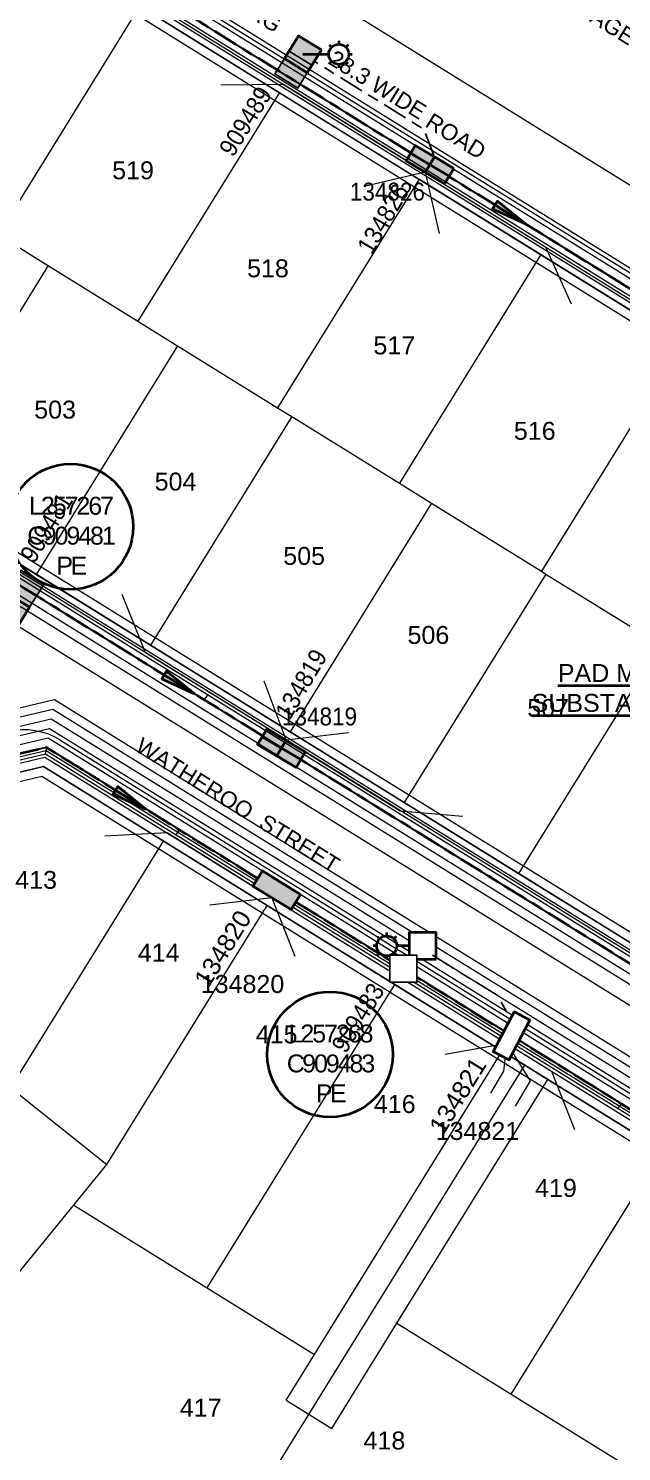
# Model space of a CAD drawing. Header units: metres. Extents: x 0 to 309348, y 0 to 6272736.
# Drawn here: x 308885.4 to 308951.7, y 6271867.9 to 6272026.7 of the extents above; entities that cross this region are included whole.
import ezdxf
from ezdxf.enums import TextEntityAlignment as Align

# ---------------------------------------------------------------- set-up
doc = ezdxf.new("R2010")
doc.units = ezdxf.units.M
doc.linetypes.add('Cable Exist UG', pattern=[8.2, 4, -1.2, 1.8, -1.2])
doc.linetypes.add('DASHED', pattern=[0.75, 0.5, -0.25])
doc.layers.get('0').update_dxf_attribs({"color": 6})
for name, color, linetype, lineweight in [('_User Miscellaneous1', 30, 'Continuous', 13), ('_User_HV_Exist', 1, 'Continuous', 35), ('_User_LV_Exist', 5, 'Continuous', 35), ('Cadastre Developer_SP_NEW', 92, 'Continuous', 15), ('Cadastre Easements_SP_NEW', 52, 'DASHED', 15), ('Cadastre Roads_SP_NEW', 214, 'Continuous', 15)]:
    doc.layers.add(name, color=color, linetype=linetype, lineweight=lineweight)
doc.layers.add('_User Miscellaneous10', color=252, linetype='Continuous', lineweight=13, plot=False, transparency=0.85)
for name, color, linetype in [('Equip_SP_SL_EXT', 7, 'Continuous'), ('Services_SP_NEW_R4', 2, 'Continuous'), ('SupportsUG_SP_LV_EXT', 7, 'Continuous'), ('SupportsUG_SP_LV_NEW', 2, 'Continuous'), ('SupportsUG_SP_LV_SL_NEW', 2, 'Continuous')]:
    doc.layers.add(name, color=color, linetype=linetype)
doc.styles.add('ARIAL', font='arial.ttf', dxfattribs={"height": 2})
doc.styles.add('COLUMN_LABEL', font='arial.ttf', dxfattribs={"height": 2})
doc.styles.add('iecARIAL', font='arial.ttf', dxfattribs={"height": 2})
doc.styles.add('POLE_LABEL', font='arial.ttf', dxfattribs={"height": 2})
doc.styles.add('SL_LABEL', font='arial.ttf', dxfattribs={"height": 2})
doc.styles.get("Standard").update_dxf_attribs({"font": 'arial.ttf'})
doc.linetypes.add('IE Trench HV', pattern='A,5,-0.2,["/",Standard,S=2,R=0,X=0.5,Y=-1],-2', length=7.2)

# ---------------------------------------------------------------- blocks, each defined once
blk = doc.blocks.new('SL_LANTERN_NEW')
at = {"flags": 9}
for tag, p in [('LANTNUMBER', (-1.4, 2.6)), ('LOUTREACH', (-1.4, 2.2)), ('LOUTREACHVOCAB', (-1.4, 2)), ('LRATECODE', (-1.4, 1.8)), ('LREMOVE', (-1.4, 1.6)), ('LREPLACE', (-1.4, 1.4)), ('LTYPE', (-1.4, 1.2)), ('LTYPEVOCAB', (-1.4, 1)), ('LEGEND', (-1.4, 0.8)), ('SUBURB', (-1.4, 0.6)), ('STREETNAME', (-1.4, 0.4)), ('LOCATION', (-1.4, 0.2)), ('LNEW', (-6.4, 0)), ('LMASTVOCAB', (-6.2, 0)), ('LMAST', (-6, 0)), ('LLAMPVOCAB', (-5.8, 0)), ('LLAMP', (-5.6, 0)), ('LEXIST', (-5.4, 0)), ('LCHARGE3PERCENT', (-5.2, 0)), ('LCHARGE3', (-5, 0)), ('LCHARGE2PERCENT', (-4.8, 0)), ('LCHARGE2', (-4.6, 0)), ('LCHARGE1PERCENT', (-4.4, 0)), ('LCHARGE1', (-4.2, 0)), ('LCATEGORY', (-4, 0)), ('LBRACKETVOCAB', (-3.8, 0)), ('LBRACKET', (-3.6, 0)), ('LKINGHEIGHT', (-3.4, 0)), ('CREPLACE', (-3.2, 0)), ('CREMOVE', (-3, 0)), ('CNUMBER', (-2.8, 0)), ('CNEW', (-2.6, 0)), ('CEXIST', (-2.4, 0)), ('USAGE', (-2.2, 0)), ('STATE', (-2, 0)), ('OWNED_BY', (-1.8, 0)), ('ORIENTATION', (-1.6, 0)), ('OPERATING_VOLTAGE', (-1.4, 0)), ('MAINTAINED_BY', (-1.4, -0.66)), ('NOTES', (-1.4, 0)), ('NO_PHASES', (-1.2, 0)), ('LANTERN_TYPE', (-1, 0)), ('LANTERN_PURPOSE', (-0.8, 0)), ('CONTROL_TYPE', (-0.6, 0)), ('CONSTRUCTED_VOLTAGE', (-0.4, 0))]:
    blk.add_attdef(tag, text='', height=0.2, rotation=270, dxfattribs=at).set_placement(p, align=Align.MIDDLE_LEFT)
at = {"style": 'SL_LABEL', "flags": 8}
blk.add_attdef('ASSET_NUM', text='', height=1, dxfattribs=at).set_placement((7, 1), align=Align.MIDDLE_LEFT)
for tag, p, height, flags in [('OPERATED_BY', (-1.4, -0.41), 0.2, 9), ('Z', (0, 0), 0.001, 1)]:
    blk.add_attdef(tag, p, '', height=height, rotation=270, dxfattribs=dict(flags=flags))
at = {"style": 'SL_LABEL', "flags": 9}
blk.add_attdef('STREET_CODE', text='', height=0.001, rotation=270, dxfattribs=at).set_placement((0, 0), align=Align.MIDDLE_LEFT)
at = {"flags": 8}
blk.add_attdef('LNUMBER', text='', height=1, dxfattribs=at).set_placement((7, -1), align=Align.MIDDLE_LEFT)
blk.add_wipeout([(5.69, 0), (5.06, -1.06), (4, -1.69), (2.94, -1.06), (2.31, 0), (2.94, 1.06), (4, 1.69), (5.06, 1.06)])
for p, q in [((0, 0), (2.88, 0)), ((2.94, 1.06), (3.2, 0.8)), ((4, 1.5), (4, 1.12)), ((5.06, 1.06), (4.8, 0.8)), ((2.94, -1.06), (3.2, -0.8)), ((4, -1.12), (4, -1.5)), ((5.06, -1.06), (4.8, -0.8)), ((5.13, 0), (5.5, 0))]:
    blk.add_line(p, q)
blk.add_circle((4, 0), 1.12)
blk = doc.blocks.new('PILLAR_NEW')
at = {"width": 0.9}
blk.add_attdef('ASSET_NUM', text='', height=2, dxfattribs=at).set_placement((4, 2), align=Align.MIDDLE_LEFT)
for tag, p, flags in [('SUBURB', (-2, 0), 1), ('STREETNAME', (-1.8, 0), 9), ('PARENT', (-1.6, 0), 9), ('NOTES', (-1.4, 0), 9), ('LOCATION', (-1.2, 0), 9), ('LEGEND', (-1, 0), 9), ('USAGE', (-0.8, 0), 9), ('SUPPORT_TYPE', (-0.6, 0), 9), ('STATE', (-0.4, 0), 9), ('OWNED_BY', (-0.2, 0), 9)]:
    blk.add_attdef(tag, p, '', height=0.2, rotation=270, dxfattribs=dict(flags=flags))
blk.add_wipeout([(1, 2.5), (1, -2.5), (-1, -2.5), (-1, 2.5)])
blk.add_lwpolyline([(-1, 2.5), (-1, -1.25), (-1, 1.25), (-1, -2.5), (1, -2.5), (1, 2.5)], close=True)
blk = doc.blocks.new('*U372')
at = {"width": 0.9}
blk.add_attdef('ASSET_NUM', text='', height=2, dxfattribs=at).set_placement((4, 2), align=Align.MIDDLE_LEFT)
for tag, p, flags in [('SUBURB', (-2, 0), 1), ('STREETNAME', (-1.8, 0), 9), ('PARENT', (-1.6, 0), 9), ('NOTES', (-1.4, 0), 9), ('LOCATION', (-1.2, 0), 9), ('LEGEND', (-1, 0), 9), ('USAGE', (-0.8, 0), 9), ('SUPPORT_TYPE', (-0.6, 0), 9), ('STATE', (-0.4, 0), 9), ('OWNED_BY', (-0.2, 0), 9)]:
    blk.add_attdef(tag, p, '', height=0.2, rotation=270, dxfattribs=dict(flags=flags))
blk.add_wipeout([(2.42, -1.18), (-2.57, -0.82), (-2.42, 1.18), (2.57, 0.82)])
at = {"layer": 'SupportsUG_SP_LV_EXT'}
h = blk.add_hatch(color=256, dxfattribs=at)
h.dxf.hatch_style = 1
h.paths.add_polyline_path([(2.57, 0.82), (-1.17, 1.09), (1.32, 0.91), (-2.42, 1.18), (-2.57, -0.82), (2.42, -1.18)])
blk.add_lwpolyline([(2.57, 0.82), (-1.17, 1.09), (1.32, 0.91), (-2.42, 1.18), (-2.57, -0.82), (2.42, -1.18)], close=True)
blk = doc.blocks.new('*U279')
at = {"width": 0.9, "flags": 8}
blk.add_attdef('ASSET_NUM', text='', height=2, dxfattribs=at).set_placement((4, 2), align=Align.MIDDLE_LEFT)
at = {"ltscale": 10}
blk.add_wipeout([(-1.5, -1.5), (-1.5, 1.5), (1.5, 1.5), (1.5, -1.5)], dxfattribs=at)
blk.add_lwpolyline([(-1.5, 1.5), (-1.5, -1.5), (1.5, -1.5), (1.5, 1.5)], close=True)
at = {"flags": 1}
blk.add_attdef('Z', (-2.35, -1.81), '', height=0.2, rotation=270, dxfattribs=at)
at = {"flags": 9}
for tag, p in [('NOTES', (-2, -1.81)), ('SUBURB', (-1.8, -1.81)), ('STREETNAME', (-1.6, -1.81)), ('LOCATION', (-1.4, -1.81)), ('LEGEND', (-1.2, -1.81)), ('USAGE', (-1, -1.81)), ('STATE', (-0.8, -1.81)), ('OWNED_BY', (-0.6, -1.81)), ('COLUMN_TYPE', (-0.4, -1.81)), ('STREET_CODE', (-0.2, -1.81)), ('STRUCTURE_PLANT_NUMBER', (0.03, -1.81))]:
    blk.add_attdef(tag, text='', height=0.2, rotation=270, dxfattribs=at).set_placement(p, align=Align.MIDDLE_LEFT)
blk = doc.blocks.new('PILLAR_EXT')
blk.add_hatch(color=256).paths.add_polyline_path([(2.5, -1), (2.5, 1), (-2.5, 1), (-2.5, -1)])
for p, q in [((2.5, 0), (-2.5, 0)), ((0, -1), (0, 1))]:
    blk.add_line(p, q)
at = {"ltscale": 10}
blk.add_line((-2.5, 0), (2.5, 0), dxfattribs=at)
blk.add_lwpolyline([(2.5, 1), (1.25, 1), (-1.25, 1), (-2.5, 1), (-2.5, -1), (2.5, -1)], close=True)
for tag, p, flags in [('STREETNAME', (0, 1.8), 9), ('SUBURB', (0, 2), 1), ('PARENT', (0, 1.6), 9), ('SUPPORT_TYPE', (0, 0.6), 9), ('OWNED_BY', (0, 0.2), 9), ('LOCATION', (0, 1.2), 9), ('LEGEND', (0, 1), 9), ('USAGE', (0, 0.8), 9), ('NOTES', (0, 1.4), 9), ('STATE', (0, 0.4), 9)]:
    blk.add_attdef(tag, p, '', height=0.2, rotation=180, dxfattribs=dict(flags=flags))
at = {"width": 0.9, "flags": 8}
blk.add_attdef('ASSET_NUM', text='', height=2, rotation=270, dxfattribs=at).set_placement((2, -4), align=Align.MIDDLE_LEFT)
blk = doc.blocks.new('COLUMN_EXT')
blk.add_hatch(color=256).paths.add_polyline_path([(1.5, -1.5), (1.5, 1.5), (-1.5, 1.5), (-1.5, -1.5)])
blk.add_lwpolyline([(1.5, 1.5), (-1.5, 1.5), (-1.5, -1.5), (1.5, -1.5)], close=True)
at = {"flags": 9}
for tag, p in [('STREETNAME', (-1.81, 1.6)), ('SUBURB', (-1.81, 1.8)), ('NOTES', (-1.81, 2)), ('COLUMN_TYPE', (-1.81, 0.4)), ('OWNED_BY', (-1.81, 0.6)), ('LOCATION', (-1.81, 1.4)), ('LEGEND', (-1.81, 1.2)), ('USAGE', (-1.81, 1)), ('STATE', (-1.81, 0.8))]:
    blk.add_attdef(tag, text='', height=0.2, rotation=180, dxfattribs=at).set_placement(p, align=Align.MIDDLE_LEFT)
at = {"flags": 1}
blk.add_attdef('Z', (-1.81, 2.35), '', height=0.2, rotation=180, dxfattribs=at)
at = {"flags": 9}
for tag, style, p in [('STRUCTURE_PLANT_NUMBER', 'POLE_LABEL', (-1.81, -0.03)), ('STREET_CODE', 'COLUMN_LABEL', (-1.81, 0.2))]:
    blk.add_attdef(tag, text='', height=0.2, rotation=180, dxfattribs=dict(at, style=style)).set_placement(p, align=Align.MIDDLE_LEFT)
at = {"style": 'COLUMN_LABEL', "width": 0.9, "flags": 8}
blk.add_attdef('ASSET_NUM', text='', height=2, rotation=270, dxfattribs=at).set_placement((2, -4), align=Align.MIDDLE_LEFT)
blk = doc.blocks.new('ARROW')
h = blk.add_hatch(color=256)
h.dxf.hatch_style = 1
h.paths.add_polyline_path([(-4, 0), (0, -0.5), (0, 0.5)])
blk.add_line((-0.5, 0), (-4, 0))
at = {"flags": 128}
blk.add_lwpolyline([(-4, 0), (0, -0.5), (0, 0.5)], close=True, dxfattribs=at)
blk.add_circle((0, 0), 0.0001)

msp = doc.modelspace()

# ---------------------------------------------------------------- linework, layer by layer
at = {"layer": '_User Miscellaneous1', "ltscale": 0.75}
for p, q in [((308877.92782, 6272043.93581), (308969.8205, 6271987.02165)), ((308877.54871, 6272043.32371), (308969.44136, 6271986.40956)), ((308905.05019, 6271951.71951), (308878.37916, 6271968.24196)), ((308905.42936, 6271952.33158), (308878.75833, 6271968.85403)), ((308905.05019, 6271951.71951), (308905.23978, 6271952.02555)), ((308905.42936, 6271952.33158), (308905.23978, 6271952.02555)), ((308957.28112, 6271920.20992), (308905.42936, 6271952.33158)), ((308956.90195, 6271919.59785), (308905.05019, 6271951.71951)), ((308880.30351, 6271944.8327), (308887.47172, 6271946.51691)), ((308880.75852, 6271944.2), (308887.34608, 6271945.74779)), ((308887.34608, 6271945.74779), (308887.4089, 6271946.13235)), ((308887.34608, 6271945.74779), (308901.92615, 6271936.71558)), ((308887.47172, 6271946.51691), (308887.4089, 6271946.13235)), ((308887.47172, 6271946.51691), (308902.30514, 6271937.32775)), ((308901.92615, 6271936.71558), (308902.11565, 6271937.02166)), ((308901.92615, 6271936.71558), (308951.27011, 6271906.18687)), ((308902.30514, 6271937.32775), (308902.11565, 6271937.02166)), ((308902.30514, 6271937.32775), (308951.6495, 6271906.79881)), ((308951.27011, 6271906.18687), (308951.4598, 6271906.49284)), ((308951.27011, 6271906.18687), (308973.23023, 6271892.54339)), ((308951.6495, 6271906.79881), (308951.4598, 6271906.49284)), ((308951.6495, 6271906.79881), (308973.60279, 6271893.15956))]:
    msp.add_line(p, q, dxfattribs=at)
at = {"layer": '_User Miscellaneous10', "flags": 128}
for points in [[(308927.60349, 6272011.92776), (308913.92735, 6272020.39999), (308906.92758, 6272020.34316)], [(308929.72873, 6272010.61119), (308922.90708, 6272009.04114)], [(308929.72873, 6272010.61119), (308931.29878, 6272003.78954)], [(308931.85397, 6272009.29462), (308943.14994, 6272002.29689), (308946.04374, 6271995.92304)], [(308912.08118, 6271948.6108), (308898.52271, 6271957.01014), (308895.92003, 6271963.5083)], [(308914.20642, 6271947.29423), (308911.76333, 6271953.85406)], [(308914.20642, 6271947.29423), (308921.15751, 6271948.12032)], [(308916.33166, 6271945.97767), (308926.95126, 6271939.39893), (308933.92497, 6271938.79281)]]:
    msp.add_lwpolyline(points, dxfattribs=at)
at = {"layer": '_User Miscellaneous10', "linetype": 'IE Trench HV', "ltscale": 0.7, "flags": 128}
for points in [[(308987.68786, 6271973.52974), (308929.04819, 6272009.85644)], [(308914.64326, 6271948.19995), (308859.09794, 6271982.60973)]]:
    msp.add_lwpolyline(points, dxfattribs=at)
at = {"layer": '_User_LV_Exist', "linetype": 'Cable Exist UG', "ltscale": 0.7, "flags": 128}
for points in [[(308986.76979, 6271976.45115), (308932.3806, 6272010.14472)], [(308911.55455, 6271947.7607), (308872.92138, 6271971.69358)], [(308978.10898, 6271890.43815), (308974.68336, 6271892.41958), (308941.4999, 6271912.9764)]]:
    msp.add_lwpolyline(points, dxfattribs=at)
msp.add_lwpolyline([(308911.0305, 6271931.8519), (308887.46125, 6271946.45282), (308880.34143, 6271944.77997), (308871.87822, 6271931.11841, -0.088796425), (308858.74943, 6271916.50094)], format="xyb", dxfattribs=at)
at = {"layer": '_User_LV_Exist', "linetype": 'Continuous'}
msp.add_circle((308890.13874, 6271971.08115), 7, dxfattribs=at)
at = {"layer": 'Cadastre Developer_SP_NEW', "ltscale": 15, "transparency": 33554687}
for p, q in [((308897.86664, 6272029.17311), (308882.06784, 6272003.67021)), ((308913.45742, 6272019.51478), (308897.65862, 6271994.01188)), ((308913.45742, 6272019.51478), (308929.04819, 6272009.85644)), ((308929.04819, 6272009.85644), (308913.24939, 6271984.35354)), ((308929.04819, 6272009.85644), (308942.64974, 6272001.43042)), ((308825.02698, 6272003.71637), (308886.30104, 6271965.75768)), ((308882.06784, 6272003.67021), (308886.50906, 6272000.91892)), ((308942.64974, 6272001.43042), (308926.85094, 6271975.92752)), ((308887.64819, 6272000.21324), (308871.84939, 6271974.71034)), ((308886.50906, 6272000.91892), (308897.65862, 6271994.01188)), ((308897.65862, 6271994.01188), (308902.09984, 6271991.26058)), ((308958.49554, 6271991.6141), (308942.69674, 6271966.1112)), ((308902.09984, 6271991.26058), (308886.30104, 6271965.75768)), ((308902.09984, 6271991.26058), (308913.24939, 6271984.35354)), ((308913.24939, 6271984.35354), (308914.85129, 6271983.36118)), ((308914.85129, 6271983.36118), (308899.05249, 6271957.85828)), ((308914.85129, 6271983.36118), (308926.85094, 6271975.92752)), ((308926.85094, 6271975.92752), (308930.44206, 6271973.70285)), ((308930.44206, 6271973.70285), (308914.64326, 6271948.19995)), ((308930.44206, 6271973.70285), (308942.69674, 6271966.1112)), ((308942.69674, 6271966.1112), (308943.19351, 6271965.80345)), ((308886.30104, 6271965.75768), (308899.05249, 6271957.85828)), ((308943.19351, 6271965.80345), (308927.39471, 6271940.30055)), ((308943.19351, 6271965.80345), (308955.94496, 6271957.90405)), ((308955.94496, 6271957.90405), (308940.14616, 6271932.40115)), ((308914.64326, 6271948.19995), (308927.39471, 6271940.30055)), ((308940.14616, 6271932.40115), (308955.73694, 6271922.74282)), ((308956.17344, 6271901.53362), (308943.42199, 6271909.43302)), ((308939.32139, 6271874.33052), (308956.17344, 6271901.53362)), ((308939.32139, 6271874.33052), (308952.07284, 6271866.43112))]:
    msp.add_line(p, q, dxfattribs=at)
at = {"layer": 'Cadastre Developer_SP_NEW', "transparency": 33554687}
for p, q in [((308897.86664, 6272029.17311), (308913.45742, 6272019.51478)), ((308942.64974, 6272001.43042), (308958.49554, 6271991.6141)), ((308899.05249, 6271957.85828), (308914.64326, 6271948.19995)), ((308881.60535, 6271943.02247), (308887.11224, 6271944.31635)), ((308900.51642, 6271936.0126), (308887.11224, 6271944.31635)), ((308927.39471, 6271940.30055), (308940.14616, 6271932.40115)), ((308883.47077, 6271908.49699), (308900.51642, 6271936.0126)), ((308912.10249, 6271928.83514), (308900.51642, 6271936.0126)), ((308894.19719, 6271899.93185), (308912.10249, 6271928.83514)), ((308905.40185, 6271886.17289), (308926.35936, 6271920.00315)), ((308938.32141, 6271912.59278), (308926.35936, 6271920.00315)), ((308917.3639, 6271878.76252), (308938.32141, 6271912.59278)), ((308940.8717, 6271911.0129), (308938.32141, 6271912.59278)), ((308922.96639, 6271882.10961), (308940.8717, 6271911.0129)), ((308943.42199, 6271909.43302), (308940.8717, 6271911.0129)), ((308926.56994, 6271882.22992), (308943.42199, 6271909.43302)), ((308883.47077, 6271908.49699), (308894.19719, 6271899.93185)), ((308880.67048, 6271883.36992), (308894.19719, 6271899.93185)), ((308890.49967, 6271895.40465), (308917.3639, 6271878.76252)), ((308908.10968, 6271858.12745), (308922.96639, 6271882.10961)), ((308926.56994, 6271882.22992), (308939.32139, 6271874.33052))]:
    msp.add_line(p, q, dxfattribs=at)
at = {"layer": 'Cadastre Developer_SP_NEW', "ltscale": 5, "transparency": 33554687}
for p, q in [((308919.30472, 6271870.50218), (308926.56994, 6271882.22992)), ((308914.20414, 6271873.66194), (308917.3639, 6271878.76252)), ((308914.20414, 6271873.66194), (308919.30472, 6271870.50218))]:
    msp.add_line(p, q, dxfattribs=at)
at = {"layer": 'Cadastre Roads_SP_NEW', "color": 4, "linetype": 'Continuous', "ltscale": 2, "transparency": 33554495}
msp.add_line((308881.60535, 6271943.02247), (308887.11224, 6271944.31635), dxfattribs=at)
msp.add_arc((308885.00538, 6271940.91666), 7.5, 58.2221889, 148.2221889, dxfattribs=at)

# ---------------------------------------------------------------- block references
at = {"layer": '_User_LV_Exist', "ltscale": 0.75}
ref = msp.add_blockref('PILLAR_EXT', (308930.25536, 6272011.46129), dxfattribs=dict(at, rotation=329.3822980103706))
ref.add_attrib('ASSET_NUM', '134826', dxfattribs={"layer": '0', "height": 2, "width": 0.9}).set_placement((308921.31705, 6272008.45466), align=Align.MIDDLE_LEFT)
for name, p, rotation in [('ARROW', (308937.52207, 6272006.9597), 148.2221888891156), ('COLUMN_EXT', (308883.51355, 6271961.60282), 328.2221889049868), ('ARROW', (308900.5912, 6271954.55246), 148.2221888891156), ('ARROW', (308895.16141, 6271941.68265), 148.2221888891156)]:
    msp.add_blockref(name, p, dxfattribs=dict(at, rotation=rotation))
ref = msp.add_blockref('PILLAR_EXT', (308913.68336, 6271946.37135), dxfattribs=dict(at, rotation=329.3822980103706))
ref.add_attrib('ASSET_NUM', '134819', dxfattribs={"layer": '0', "height": 2, "width": 0.9}).set_placement((308913.73989, 6271949.9121), align=Align.MIDDLE_LEFT)
at = {"layer": 'Equip_SP_SL_EXT', "ltscale": 0.75}
ref = msp.add_blockref('COLUMN_EXT', (308885.09343, 6271964.15311), dxfattribs=dict(at, rotation=328.2221889049868))
ref.add_attrib('ASSET_NUM', '909481', dxfattribs={"layer": '0', "height": 2, "rotation": 58.2221889, "style": 'COLUMN_LABEL', "width": 0.9}).set_placement((308885.24163, 6271967.41451), align=Align.MIDDLE_LEFT)
at = {"layer": 'SupportsUG_SP_LV_EXT', "ltscale": 0.75}
ref = msp.add_blockref('PILLAR_EXT', (308930.25536, 6272011.46129), dxfattribs=dict(at, rotation=329.3822980103706))
ref.add_attrib('ASSET_NUM', '134826', dxfattribs={"layer": '0', "height": 2, "rotation": 59.382298, "width": 0.9}).set_placement((308922.89063, 6272001.81521), align=Align.MIDDLE_LEFT)
ref = msp.add_blockref('PILLAR_EXT', (308913.68336, 6271946.37135), dxfattribs=dict(at, rotation=329.3822980103706))
ref.add_attrib('ASSET_NUM', '134819', dxfattribs={"layer": '0', "height": 2, "rotation": 59.382298, "width": 0.9}).set_placement((308913.73989, 6271949.9121), align=Align.MIDDLE_LEFT)

# ---------------------------------------------------------------- texts
at = {"layer": '_User Miscellaneous10', "color": 128, "ltscale": 20, "style": 'ARIAL'}
for s, p in [('(MANAGED ECOLOGICAL ZONE WITHIN ROAD RESERVE)', (308972.00749, 6272012.59746)), ('WATHEROO  STREET', (308908.34143, 6271939.25775))]:
    msp.add_text(s, height=1.8, rotation=328.2221889, dxfattribs=at).set_placement(p, align=Align.CENTER)
at = {"layer": '_User Miscellaneous10', "style": 'ARIAL'}
for s, p in [('519', (308897.11848, 6272010.83256)), ('518', (308912.17631, 6271999.90022)), ('517', (308926.2817, 6271991.2999)), ('503', (308888.41937, 6271984.14054)), ('516', (308941.96052, 6271981.77112)), ('504', (308901.86248, 6271976.11688)), ('505', (308916.22057, 6271967.82272)), ('506', (308930.09256, 6271959.00519)), ('507', (308943.46008, 6271950.85831)), ('413', (308886.29737, 6271931.68831)), ('414', (308899.97947, 6271923.56252)), ('415', (308913.14771, 6271914.446)), ('416', (308926.331, 6271906.68475)), ('419', (308944.32599, 6271897.32783)), ('417', (308904.66948, 6271872.80579)), ('418', (308925.17825, 6271869.15532))]:
    msp.add_text(s, height=2, dxfattribs=at).set_placement(p, align=Align.MIDDLE_CENTER)
at = {"layer": '_User_HV_Exist', "ltscale": 0.75, "insert": (308940.57598, 6271955.76249), "char_height": 2, "attachment_point": 1}
msp.add_mtext_dynamic_manual_height_columns('\\pi3.9635;{\\LPAD MOUNTED \\P\\pi1.031;SUBSTATION 34217}', width=28.2080465, gutter_width=12.5, heights=[0], dxfattribs=at)
at = {"layer": '_User_LV_Exist', "char_height": 2, "width": 11.3087193, "attachment_point": 5}
for s, insert in [('{\\T0.8;L257267\\PC909481\\PPE}', (308890.13874, 6271970.08115)), ('{\\T0.8;L257268\\PC909483\\PPE}', (308919.10263, 6271911.21501))]:
    msp.add_mtext(s, dxfattribs=dict(at, insert=insert))

# ---------------------------------------------------------------- next in the draw order: block references
at = {"layer": '_User_LV_Exist', "color": 2, "linetype": 'IE Trench HV', "ltscale": 0.75}
msp.add_blockref('SL_LANTERN_NEW', (308916.08356, 6272023.76959), dxfattribs=at)
at = {"layer": '_User_LV_Exist', "color": 2, "linetype": 'IE Trench HV', "ltscale": 0.75, "rotation": 180}
msp.add_blockref('SL_LANTERN_NEW', (308929.44127, 6271924.32852), dxfattribs=at)

# ---------------------------------------------------------------- next in the draw order: linework, layer by layer
at = {"layer": '_User Miscellaneous10', "flags": 128}
for points in [[(308899.20063, 6272060.18509), (308875.25525, 6272042.00431), (309012.68734, 6271956.86647), (309014.66188, 6271951.56658, 0.043179396), (309012.56785, 6271940.16001), (309010.95729, 6271923.30288), (309008.97899, 6271902.59662), (309005.24894, 6271899.51716, -0.117917011), (308983.53033, 6271906.70142), (308936.03499, 6271936.12432), (308895.88063, 6271960.99956), (308825.77119, 6272004.43167)], [(308899.80534, 6272059.38864), (308877.0191, 6272042.08796), (309013.50493, 6271957.53632), (309015.71212, 6271951.61196, 0.044395407), (309013.56332, 6271940.0649), (309011.95276, 6271923.20777), (309009.93506, 6271902.08918), (309005.57276, 6271898.48774, -0.119987591), (308983.00406, 6271905.85111), (308935.50836, 6271935.27423), (308895.354, 6271960.14946), (308825.82868, 6272003.21972)], [(308900.41005, 6272058.5922), (308878.78295, 6272042.1716), (309014.32251, 6271958.20617), (309016.76332, 6271951.65478, 0.045640388), (309014.55878, 6271939.96979), (309012.94823, 6271923.11266), (309010.89113, 6271901.58173), (309005.90019, 6271897.4613, -0.121994891), (308982.47779, 6271905.00079), (308934.98173, 6271934.42413), (308894.82738, 6271959.29936), (308825.88616, 6272002.00777)], [(308901.01476, 6272057.79575), (308880.54681, 6272042.25525), (309015.1401, 6271958.87602), (309017.81548, 6271951.695, 0.046915512), (309015.55425, 6271939.87468), (309013.9437, 6271923.01755), (309011.84721, 6271901.07429), (309006.2311, 6271896.43774, -0.123942101), (308981.95152, 6271904.15047), (308934.45511, 6271933.57403), (308894.30075, 6271958.44927), (308825.94364, 6272000.79583)], [(308901.61947, 6272056.99931), (308882.31066, 6272042.3389), (309015.95768, 6271959.54587), (309018.86864, 6271951.73254, 0.04822202), (309016.54972, 6271939.77957), (309014.93916, 6271922.92244), (309012.80328, 6271900.56684), (309006.56538, 6271895.41695, -0.125832188), (308981.42524, 6271903.30015), (308933.92848, 6271932.72394), (308893.77412, 6271957.59917), (308826.00113, 6271999.58388)], [(308902.22418, 6272056.20286), (308884.07452, 6272042.42254), (309016.77527, 6271960.21572), (309019.92283, 6271951.76733, 0.049561225), (309017.54518, 6271939.68446), (309015.93463, 6271922.82733), (309013.75935, 6271900.0594), (309006.90291, 6271894.39885, -0.127667918), (308980.89897, 6271902.44984), (308933.40185, 6271931.87384), (308893.2475, 6271956.74907), (308826.05861, 6271998.37193)], [(309003.82238, 6271880.77392), (309007.46391, 6271876.22443), (309001.98989, 6271818.92964), (308997.64696, 6271815.49429), (308926.74785, 6271825.27284), (308911.09602, 6271827.43157), (308878.40548, 6271831.94032), (308860.82043, 6271834.36569, -0.201323078), (308833.0241, 6271850.47456), (308814.25124, 6271875.263), (308815.02508, 6271880.86667), (308857.94819, 6271913.37334, 0.098716895), (308873.5778, 6271930.06416), (308881.60535, 6271943.02247), (308887.11224, 6271944.31635), (308912.10249, 6271928.83514), (308938.32141, 6271912.59278), (308968.92489, 6271893.63422), (308973.6301, 6271890.71938, 0.118658422), (309003.82238, 6271880.77392)]]:
    msp.add_lwpolyline(points, format="xyb", dxfattribs=at)
at = {"layer": '_User Miscellaneous10', "color": 4, "flags": 128}
msp.add_lwpolyline([(308900.22864, 6272058.83113), (308878.2538, 6272042.14651), (309014.07724, 6271958.00521), (309016.44786, 6271951.64221, 0.045263783), (309014.26014, 6271939.99833), (309012.64959, 6271923.14119), (309010.60431, 6271901.73397), (309005.80159, 6271897.76893, -0.121399151), (308982.63567, 6271905.25588), (308935.13972, 6271934.67916), (308894.98536, 6271959.55439), (308825.86892, 6272002.37136)], format="xyb", dxfattribs=at)
at = {"layer": '_User Miscellaneous10', "flags": 128}
for points in [[(309007.34081, 6271887.58005), (309014.70206, 6271878.3834), (309008.6742, 6271815.29183), (308999.64815, 6271808.15201), (308925.79145, 6271818.33848), (308910.13962, 6271820.49722), (308877.44908, 6271825.00597), (308859.89455, 6271827.42712, -0.201144504), (308827.44401, 6271846.24814), (308806.92041, 6271873.34833), (308808.48753, 6271884.69648), (308853.7991, 6271919.01199, 0.099142274), (308867.62932, 6271933.75409), (308877.18162, 6271949.17371), (308888.33378, 6271951.79398), (308915.78888, 6271934.78582), (308942.0078, 6271918.54345), (308972.61128, 6271899.58489), (308977.31649, 6271896.67006, 0.130955396)], [(309006.84612, 6271886.59782), (309013.66803, 6271878.07498), (309007.7193, 6271815.81152), (308999.36226, 6271809.20091), (308925.92808, 6271819.32911), (308910.27624, 6271821.48784), (308877.58571, 6271825.99659), (308860.02696, 6271828.41833, -0.201167575), (308828.24117, 6271846.85191), (308807.96767, 6271873.62186), (308809.42146, 6271884.14937), (308854.39152, 6271918.20623, 0.09907633), (308868.47909, 6271933.22694), (308877.81358, 6271948.29496), (308888.15927, 6271950.72575), (308915.26225, 6271933.93572), (308941.48117, 6271917.69336), (308972.08465, 6271898.7348), (308976.78986, 6271895.81997, 0.129060645)], [(309005.84851, 6271884.64365), (309011.59999, 6271877.45813), (309005.80949, 6271816.85089), (308998.7905, 6271811.2987), (308926.20133, 6271821.31035), (308910.5495, 6271823.46908), (308877.85896, 6271827.97783), (308860.29164, 6271830.40075, -0.201215977), (308829.83548, 6271848.05946), (308810.06219, 6271874.1689), (308811.28933, 6271883.05514), (308855.57668, 6271916.59497, 0.098949934), (308870.17865, 6271932.17266), (308879.07751, 6271946.53747), (308887.81026, 6271948.58929), (308914.209, 6271932.23553), (308940.42792, 6271915.99316), (308971.0314, 6271897.0346), (308975.73661, 6271894.11977, 0.125417029)], [(309005.34573, 6271883.67152), (309010.56597, 6271877.14971), (309004.85459, 6271817.37058), (308998.50461, 6271812.3476), (308926.33796, 6271822.30097), (308910.68613, 6271824.45971), (308877.99559, 6271828.96845), (308860.42391, 6271831.39198, -0.201241393), (308830.63263, 6271848.66324), (308811.10946, 6271874.44243), (308812.22327, 6271882.50802), (308856.16941, 6271915.78945, 0.098889317), (308871.02843, 6271931.64553), (308879.70947, 6271945.65872), (308887.63576, 6271947.52105), (308913.68237, 6271931.38543), (308939.90129, 6271915.14307), (308970.50477, 6271896.18451), (308975.20998, 6271893.26968, 0.123664074)], [(309004.8404, 6271882.70259), (309009.53195, 6271876.84128), (309003.89969, 6271817.89027), (308998.21873, 6271813.39649), (308926.47459, 6271823.2916), (308910.82276, 6271825.45033), (308878.13222, 6271829.95908), (308860.55614, 6271832.38321, -0.201267681), (308831.42979, 6271849.26701), (308812.15672, 6271874.71595), (308813.15721, 6271881.9609), (308856.76224, 6271914.98401, 0.098830318), (308871.87822, 6271931.11841), (308880.34143, 6271944.77997), (308887.46125, 6271946.45282), (308913.15574, 6271930.53533), (308939.37466, 6271914.29297), (308969.97814, 6271895.33441), (308974.68336, 6271892.41958, 0.121954483)], [(309004.3326, 6271881.73674), (309008.49793, 6271876.53286), (309002.94479, 6271818.40995), (308997.93285, 6271814.44539), (308926.61122, 6271824.28222), (308910.95939, 6271826.44095), (308878.26885, 6271830.9497), (308860.68831, 6271833.37444, -0.201294891), (308832.22694, 6271849.87079), (308813.20398, 6271874.98947), (308814.09114, 6271881.41379), (308857.35517, 6271914.17864, 0.098772866), (308872.72801, 6271930.59128), (308880.97339, 6271943.90122), (308887.28675, 6271945.38459), (308912.62912, 6271929.68524), (308938.84804, 6271913.44287), (308969.45152, 6271894.48431), (308974.15673, 6271891.56948, 0.120286488)], [(309003.30947, 6271879.81445), (309006.42989, 6271875.91601), (309001.03498, 6271819.44932), (308997.36108, 6271816.54318), (308941.74381, 6271824.21403), (308895.38269, 6271830.60826), (308860.95249, 6271835.35694, -0.201352345), (308833.82125, 6271851.07834), (308826.50591, 6271860.73781), (308823.86289, 6271864.22777), (308815.2985, 6271875.53652), (308815.95902, 6271880.31956), (308847.43665, 6271904.1583), (308858.54249, 6271912.56901, 0.051126502), (308867.87381, 6271920.86565, 0.046315271), (308874.4279, 6271929.53754), (308882.23731, 6271942.14373), (308886.93774, 6271943.24812), (308925.83274, 6271919.15305), (308955.64681, 6271900.68352), (308968.38663, 6271892.79133, 0.028038749), (308979.29063, 6271886.46287, 0.046222772), (308991.17237, 6271881.99673, 0.044403655)]]:
    msp.add_lwpolyline(points, format="xyb", close=True, dxfattribs=at)
at = {"layer": '_User Miscellaneous10', "color": 3, "flags": 128}
msp.add_lwpolyline([(309006.34866, 6271885.61905), (309012.63401, 6271877.76655), (309006.7644, 6271816.33121), (308999.07638, 6271810.2498), (308926.06471, 6271820.31973), (308910.41287, 6271822.47846), (308877.72234, 6271826.98721), (308860.15932, 6271829.40954, -0.201191386), (308829.03832, 6271847.45569), (308809.01493, 6271873.89538), (308810.3554, 6271883.60225), (308854.98405, 6271917.40056, 0.099012245), (308869.32887, 6271932.6998), (308878.44555, 6271947.41622), (308887.98477, 6271949.65752), (308914.73562, 6271933.08562), (308940.95454, 6271916.84326), (308971.55802, 6271897.8847), (308976.26324, 6271894.96987, 0.127215223)], format="xyb", close=True, dxfattribs=at)
at = {"layer": '_User Miscellaneous10', "color": 4, "flags": 128}
msp.add_lwpolyline([(309004.68832, 6271882.41251), (309009.22174, 6271876.74875), (309003.61322, 6271818.04617), (308998.13296, 6271813.71116), (308926.51558, 6271823.58878), (308910.86375, 6271825.74752), (308878.17321, 6271830.25626), (308860.59579, 6271832.68058, -0.201275745), (308831.66893, 6271849.44815), (308812.4709, 6271874.79801), (308813.43739, 6271881.79677), (308856.94011, 6271914.74239, 0.098812923), (308872.13316, 6271930.96027), (308880.53102, 6271944.51635), (308887.4089, 6271946.13235), (308912.99776, 6271930.2803), (308939.21668, 6271914.03794), (308969.82016, 6271895.07938), (308974.52537, 6271892.16455, 0.121449787)], format="xyb", close=True, dxfattribs=at)
at = {"layer": '_User_LV_Exist', "linetype": 'Cable Exist UG', "ltscale": 0.7, "flags": 128}
for points in [[(308928.13012, 6272012.77785), (308888.4476, 6272037.36079)], [(308965.34251, 6271914.43959), (308915.80504, 6271945.12757)], [(308937.24942, 6271915.60954), (308915.28099, 6271929.21877)]]:
    msp.add_lwpolyline(points, dxfattribs=at)
at = {"layer": 'Cadastre Developer_SP_NEW', "transparency": 33554687}
msp.add_line((308926.35936, 6271920.00315), (308912.10249, 6271928.83514), dxfattribs=at)
at = {"layer": 'Cadastre Roads_SP_NEW', "color": 4, "linetype": 'Continuous', "ltscale": 2, "transparency": 33554495}
for p, q in [((309018.63614, 6271968.23835), (308863.84814, 6272064.12802)), ((308859.47714, 6272057.07221), (309020.3354, 6271957.42209)), ((308979.8443, 6271900.75053), (308810.30393, 6272005.77913)), ((308888.95544, 6271947.29169), (308975.47341, 6271893.69465))]:
    msp.add_line(p, q, dxfattribs=at)
at = {"layer": 'Services_SP_NEW_R4', "color": 4, "linetype": 'Cable Exist UG', "ltscale": 0.7, "flags": 128}
msp.add_lwpolyline([(308930.78199, 6272012.31138), (308929.56433, 6272015.41838), (308917.3587, 6272022.97965)], dxfattribs=at)

# ---------------------------------------------------------------- next in the draw order: block references
at = {"layer": '_User_LV_Exist', "ltscale": 0.75, "rotation": 328.2221889049868}
msp.add_blockref('COLUMN_EXT', (308916.08356, 6272023.76959), dxfattribs=at)
at = {"layer": 'Equip_SP_SL_EXT', "ltscale": 0.75}
ref = msp.add_blockref('COLUMN_EXT', (308915.0303, 6272022.0694), dxfattribs=dict(at, rotation=328.2221889049868))
ref.add_attrib('ASSET_NUM', '909489', dxfattribs={"layer": '0', "height": 2, "rotation": 58.2221889, "style": 'COLUMN_LABEL', "width": 0.9}).set_placement((308907.45188, 6272012.73682), align=Align.MIDDLE_LEFT)

# ---------------------------------------------------------------- next in the draw order: texts
at = {"layer": '_User_HV_Exist', "ltscale": 20, "style": 'ARIAL'}
for s, p in [('BLADENSBURG                            ROAD', (308916.30097, 6272024.03574)), ('28.3 WIDE', (308923.93211, 6272019.61184))]:
    msp.add_text(s, height=1.8, rotation=328.2221889, dxfattribs=at).set_placement(p, align=Align.CENTER)

# ---------------------------------------------------------------- next in the draw order: block references
at = {"layer": 'SupportsUG_SP_LV_NEW'}
ref = msp.add_blockref('*U372', (308913.15574, 6271930.53533), dxfattribs=dict(at, rotation=332.3661401981362))
ref.add_attrib('ASSET_NUM', '134820', dxfattribs={"layer": '0', "height": 2, "rotation": 58.2221889, "style": 'iecARIAL'}).set_placement((308904.67867, 6271920.07085), align=Align.MIDDLE_LEFT)
ref = msp.add_blockref('PILLAR_NEW', (308939.37466, 6271914.29297), dxfattribs=dict(at, rotation=332.3661401981362))
ref.add_attrib('ASSET_NUM', '134821', dxfattribs={"layer": '0', "height": 2, "rotation": 58.2221889, "style": 'iecARIAL'}).set_placement((308930.90287, 6271903.67787), align=Align.MIDDLE_LEFT)

# ---------------------------------------------------------------- next in the draw order: linework, layer by layer
at = {"layer": '_User Miscellaneous10', "linetype": 'IE Trench HV', "ltscale": 0.7, "flags": 128}
for points in [[(308968.48839, 6271914.84342), (308914.64326, 6271948.19995)], [(308912.10249, 6271928.83514), (308887.11224, 6271944.31635), (308881.60535, 6271943.02247), (308878.09273, 6271937.3523), (308873.5778, 6271930.06416), (308871.15427, 6271926.4617), (308868.05389, 6271922.57089), (308865.04326, 6271919.3645), (308857.94819, 6271913.37334)], [(308938.32141, 6271912.59278), (308912.10249, 6271928.83514)], [(308979.73536, 6271887.35858), (308973.6301, 6271890.71938), (308964.17832, 6271896.57467), (308938.32141, 6271912.59278)]]:
    msp.add_lwpolyline(points, dxfattribs=at)
at = {"layer": '_User Miscellaneous10', "flags": 128}
for points in [[(308910.50388, 6271931.0018), (308900.94599, 6271936.92282), (308893.95487, 6271936.57032)], [(308912.62912, 6271929.68524), (308905.67607, 6271928.87584)], [(308912.62912, 6271929.68524), (308915.16527, 6271923.16083)], [(308938.84804, 6271913.44287), (308931.95761, 6271912.20917)], [(308938.84804, 6271913.44287), (308938.46118, 6271910.36641), (308937.03793, 6271907.9145)], [(308938.84804, 6271913.44287), (308941.45491, 6271909.28757), (308939.78627, 6271906.44335)], [(308940.97328, 6271912.12631), (308943.83356, 6271910.35439), (308946.4153, 6271903.84788)]]:
    msp.add_lwpolyline(points, dxfattribs=at)
at = {"layer": '_User_LV_Exist', "linetype": 'Continuous'}
msp.add_circle((308919.10263, 6271912.21501), 7, dxfattribs=at)

# ---------------------------------------------------------------- next in the draw order: block references
at = {"layer": '_User_LV_Exist', "ltscale": 0.7, "rotation": 180}
msp.add_blockref('*U279', (308929.44127, 6271924.32852), dxfattribs=at)
at = {"layer": 'Cadastre Easements_SP_NEW'}
ref = msp.add_blockref('*U372', (308913.15574, 6271930.53533), dxfattribs=dict(at, rotation=332.3661401981362))
ref.add_attrib('ASSET_NUM', '134820', dxfattribs={"layer": '0', "height": 2, "rotation": 58.2221889, "style": 'iecARIAL'}).set_placement((308904.67867, 6271920.07085), align=Align.MIDDLE_LEFT)

# ---------------------------------------------------------------- next in the draw order: linework, layer by layer
at = {"layer": 'Services_SP_NEW_R4', "color": 4, "linetype": 'Cable Exist UG', "ltscale": 0.7, "flags": 128}
msp.add_lwpolyline([(308930.55843, 6271923.28355), (308937.7619, 6271918.82107), (308939.90129, 6271915.14307)], dxfattribs=at)

# ---------------------------------------------------------------- next in the draw order: block references
at = {"layer": '_User_LV_Exist'}
ref = msp.add_blockref('*U372', (308913.15574, 6271930.53533), dxfattribs=dict(at, rotation=332.3661401981362))
ref.add_attrib('ASSET_NUM', '134820', dxfattribs={"layer": '0', "height": 2, "style": 'iecARIAL'}).set_placement((308904.67867, 6271920.07085), align=Align.MIDDLE_LEFT)
at = {"layer": 'SupportsUG_SP_LV_SL_NEW', "ltscale": 0.7}
ref = msp.add_blockref('*U279', (308927.29998, 6271921.77312), dxfattribs=at)
ref.add_attrib('ASSET_NUM', '909483', dxfattribs={"layer": '0', "ltscale": 0.7, "height": 2, "rotation": 58.2221889, "width": 0.9}).set_placement((308920.00734, 6271912.73835), align=Align.MIDDLE_LEFT)

# ---------------------------------------------------------------- next in the draw order: block references
at = {"layer": 'Cadastre Easements_SP_NEW'}
ref = msp.add_blockref('PILLAR_NEW', (308939.37466, 6271914.29297), dxfattribs=dict(at, rotation=332.3661401981362))
ref.add_attrib('ASSET_NUM', '134821', dxfattribs={"layer": '0', "height": 2, "rotation": 58.2221889, "style": 'iecARIAL'}).set_placement((308930.90287, 6271903.67787), align=Align.MIDDLE_LEFT)

# ---------------------------------------------------------------- next in the draw order: block references
at = {"layer": '_User_LV_Exist'}
ref = msp.add_blockref('PILLAR_NEW', (308939.37466, 6271914.29297), dxfattribs=dict(at, rotation=332.3661401981362))
ref.add_attrib('ASSET_NUM', '134821', dxfattribs={"layer": '0', "height": 2, "style": 'iecARIAL'}).set_placement((308930.90287, 6271903.67787), align=Align.MIDDLE_LEFT)

doc.saveas('drawing.dxf')
